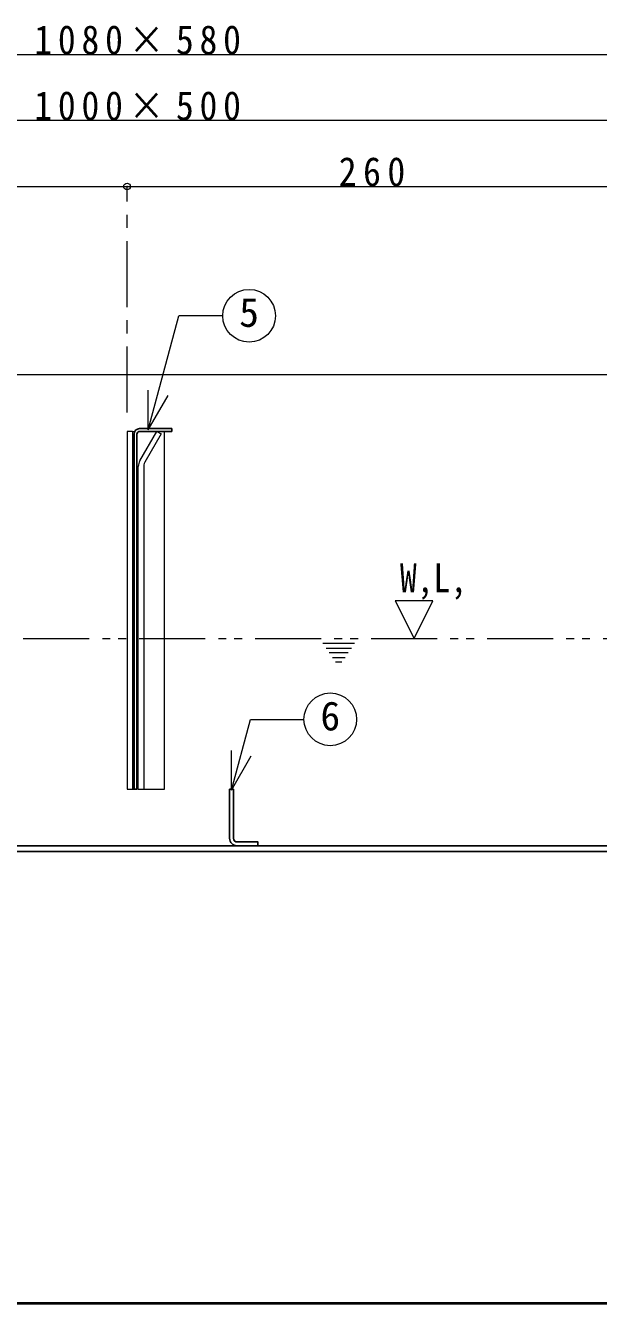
# Model space of a CAD drawing. Units: millimetres at full size, sheet at 1:7; details may follow other scales. Extents: x -1487 to 1348, y -983 to 984.
# Drawn here: x -389 to -84, y -983 to -305 of the extents above; entities that cross this region are included whole.
import ezdxf
from ezdxf.enums import TextEntityAlignment as Align

# ---------------------------------------------------------------- set-up
doc = ezdxf.new("R2010")
doc.units = ezdxf.units.MM
doc.header["$LTSCALE"] = 7
doc.header["$PDMODE"] = 32
doc.header["$PDSIZE"] = 3.5
doc.linetypes.add('CHAIN1', pattern=[8, 5, -1, 1, -1])
doc.linetypes.add('DOUBLE_CHAIN1', pattern=[8.8, 5, -1, 0.6, -0.6, 0.6, -1])
doc.layers.add('0-A', color=4, linetype='Continuous', lineweight=9)
doc.styles.add('ＭＳ ゴシック', font='')
doc.styles.get('ＭＳ ゴシック').set_extended_font_data('MS Gothic')

msp = doc.modelspace()

# ---------------------------------------------------------------- linework, layer by layer
at = {"layer": '0-A'}
for p, q in [((210.143, -320.487), (-869.857, -320.487)), ((170.143, -355.487), (-829.857, -355.487)), ((-594.857, -390.487), (-334.857, -390.487)), ((-334.857, -390.487), (-74.857, -390.487)), ((176.143, -490.487), (-835.857, -490.487)), ((-331.857, -520.487), (-330.705, -520.487)), ((-314.857, -710.487), (-314.857, -520.487)), ((-331.857, -710.487), (-331.107, -710.487)), ((-328.857, -710.487), (-329.607, -710.487)), ((-325.857, -710.487), (-314.857, -710.487))]:
    msp.add_line(p, q, dxfattribs=at)
at = {"layer": '0-A', "linetype": 'CHAIN1'}
msp.add_line((-334.857, -510.487), (-334.857, -390.487), dxfattribs=at)
at = {"layer": '0-A', "color": 7, "lineweight": 18}
for p, q in [((-323.532, -519.607), (-307.324, -459.12)), ((-284.011, -459.12), (-307.324, -459.12)), ((-323.532, -519.607), (-323.532, -498.607)), ((-323.532, -519.607), (-313.032, -501.421)), ((-331.857, -520.487), (-334.857, -520.487)), ((-334.857, -520.487), (-334.857, -710.487)), ((-331.857, -520.487), (-331.857, -710.487)), ((-328.054, -536.095), (-319.042, -520.487)), ((-316.792, -521.786), (-325.455, -536.791)), ((-319.042, -520.487), (-316.792, -521.786)), ((-328.857, -710.487), (-328.857, -539.095)), ((-325.857, -538.291), (-325.857, -710.487)), ((-279.37, -710.932), (-269.306, -673.371)), ((-269.306, -673.371), (-240.873, -673.371)), ((-279.37, -710.932), (-279.37, -689.932)), ((-279.37, -710.932), (-268.87, -692.745)), ((-334.857, -710.487), (-331.857, -710.487)), ((-328.857, -710.487), (-325.857, -710.487))]:
    msp.add_line(p, q, dxfattribs=at)
at = {"layer": '0-A', "color": 5, "lineweight": 25}
for p, q in [((-331.107, -710.487), (-331.107, -521.987)), ((-329.607, -521.987), (-329.607, -710.487)), ((-311.107, -520.487), (-328.167, -520.487)), ((-328.107, -518.987), (-311.107, -518.987)), ((-311.107, -518.987), (-311.107, -520.487)), ((-329.607, -710.487), (-331.107, -710.487)), ((-280.357, -736.487), (-280.357, -710.487)), ((-280.357, -710.487), (-278.357, -710.487)), ((-278.357, -710.487), (-278.357, -736.487)), ((173.143, -740.487), (-832.857, -740.487)), ((-832.857, -743.487), (173.143, -743.487))]:
    msp.add_line(p, q, dxfattribs=at)
at = {"layer": '0-A', "linetype": 'DOUBLE_CHAIN1'}
for p, q in [((-821.137, -630.487), (5.143, -630.487)), ((-213.944, -633.031), (-230.807, -633.031)), ((-229.121, -635.531), (-215.631, -635.531)), ((-217.317, -638.031), (-227.434, -638.031)), ((-225.748, -640.531), (-219.003, -640.531)), ((-220.689, -643.031), (-224.062, -643.031))]:
    msp.add_line(p, q, dxfattribs=at)
at = {"layer": '0-A', "color": 1, "lineweight": 40}
msp.add_line((1347.643, -983.487), (-1487.357, -983.487), dxfattribs=at)
at = {"layer": '0-A'}
msp.add_lwpolyline([(-182.376, -630.531), (-172.376, -610.531), (-192.376, -610.531)], close=True, dxfattribs=at)
at = {"layer": '0-A', "color": 5, "lineweight": 25}
msp.add_lwpolyline([(-276.357, -738.487), (-265.357, -738.487), (-265.357, -740.487)], dxfattribs=at)
at = {"layer": '0-A', "color": 7, "lineweight": 18}
for centre in [(-270.011, -459.12), (-226.873, -673.371)]:
    msp.add_circle(centre, 14, dxfattribs=at)
at = {"layer": '0-A', "color": 5, "lineweight": 25}
for centre, radius, start, end in [((-328.107, -521.987), 3, 92.27697, 180), ((-328.107, -521.987), 1.5, 92.27697, 180), ((-276.357, -736.487), 4, 180, 270), ((-276.357, -736.487), 2, 180, 270)]:
    msp.add_arc(centre, radius, start, end, dxfattribs=at)
at = {"layer": '0-A', "color": 7, "lineweight": 18}
for centre, radius, start, end in [((-328.107, -521.987), 3, 90, 92.27697), ((-322.857, -539.095), 6, 150, 180), ((-322.857, -538.291), 3, 150, 180)]:
    msp.add_arc(centre, radius, start, end, dxfattribs=at)
at = {"layer": '0-A'}
msp.add_point((-334.857, -390.487), dxfattribs=at)

# ---------------------------------------------------------------- texts
at = {"layer": '0-A', "color": 7, "style": 'ＭＳ ゴシック'}
for s, p in [('5', (-275.261, -469.62)), ('6', (-232.123, -683.871))]:
    msp.add_text(s, height=15.4, dxfattribs=at).set_placement(p, align=Align.BOTTOM_LEFT)
at = {"layer": '0-A', "color": 7, "style": 'ＭＳ ゴシック', "width": 0.85}
msp.add_text('W,L,', height=15.4, dxfattribs=at).set_placement((-189.876, -610.531), align=Align.BOTTOM_LEFT)
at = {"layer": '0-A', "color": 7, "char_height": 15.4, "attachment_point": 7, "style": 'ＭＳ ゴシック'}
for s, insert in [('\\T1.33;\\W0.9;1080×580', (-384.107, -320.487)), ('\\T1.33;\\W0.9;1000×500', (-384.107, -355.487)), ('\\T1.37;\\W0.9;260', (-222.357, -390.487))]:
    msp.add_mtext(s, dxfattribs=dict(at, insert=insert))

doc.saveas('drawing.dxf')
